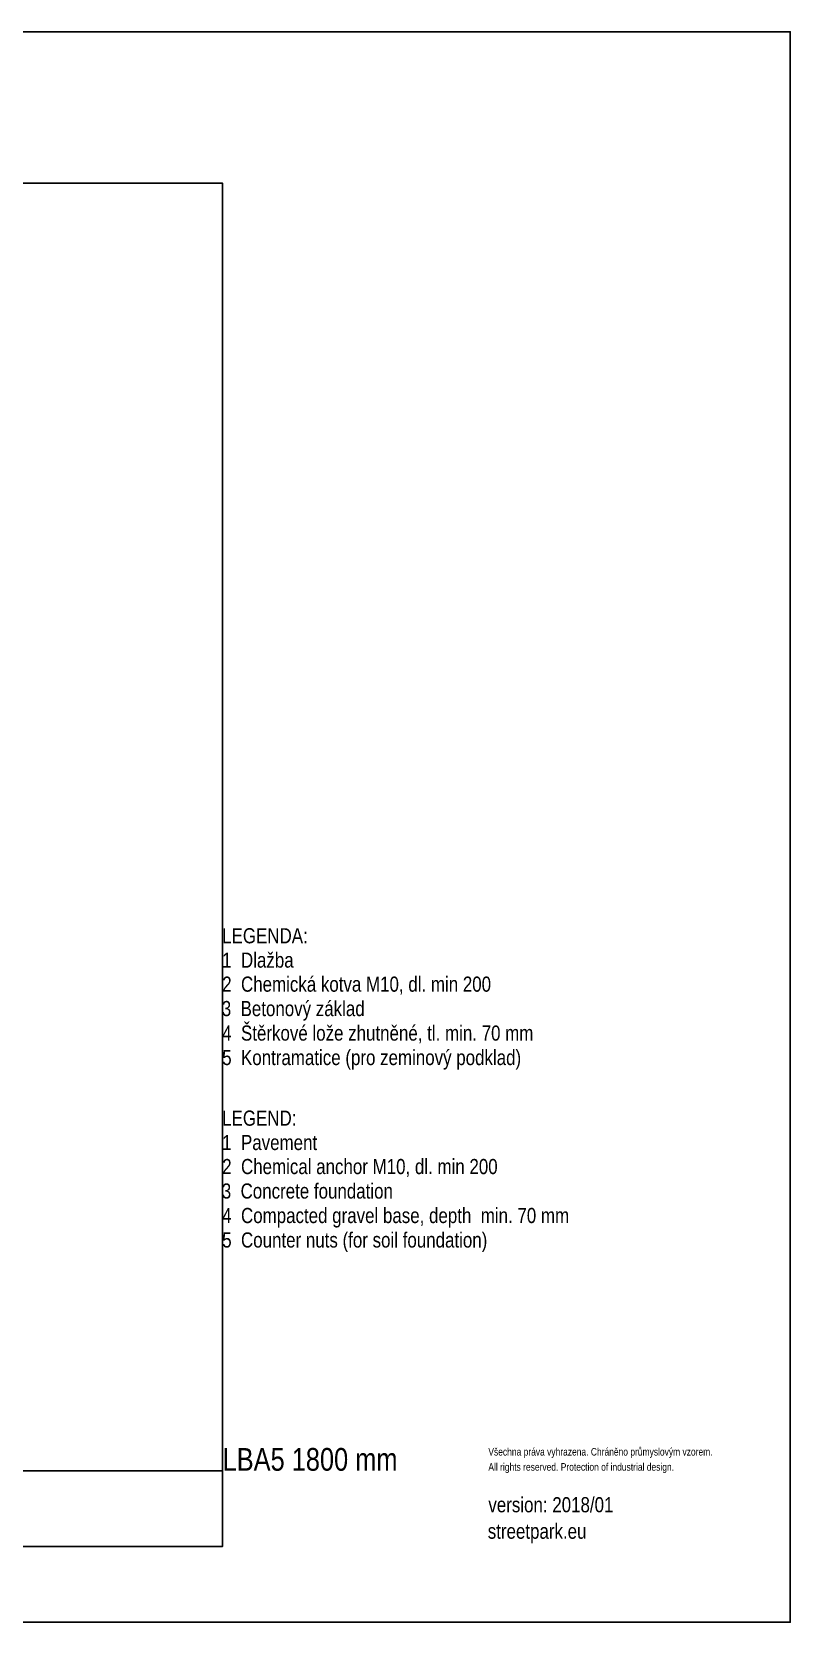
# Model space of a CAD drawing. Header units: millimetres. Extents: x 11004 to 16944, y 3085 to 7285.
# Drawn here: x 14940 to 16944, y 3085 to 7285 of the extents above; entities that cross this region are included whole.
import ezdxf

# ---------------------------------------------------------------- set-up
doc = ezdxf.new("R2010")
doc.units = ezdxf.units.MM
doc.header["$LTSCALE"] = 0.3
doc.layers.add('Nekreslit', color=6, linetype='Continuous', plot=False)
doc.styles.add('SEACAD_Arial', font='arial.ttf', dxfattribs={"width": 0.8})

msp = doc.modelspace()

# ---------------------------------------------------------------- linework, layer by layer
at = {"layer": 'Nekreslit'}
for p, q in [((15444.4, 6885.3), (15444.4, 3285.3)), ((11404.4, 3485.3), (15444.4, 3485.3))]:
    msp.add_line(p, q, dxfattribs=at)
for points in [[(11004.4, 3085.3), (16944.4, 3085.3), (16944.4, 7285.3), (11004.4, 7285.3)], [(11404.4, 3285.3), (15444.4, 3285.3), (15444.4, 6885.3), (11404.4, 6885.3)]]:
    msp.add_lwpolyline(points, close=True, dxfattribs=at)

# ---------------------------------------------------------------- texts
at = {"style": 'SEACAD_Arial', "width": 0.8}
for s, height, p in [('LEGENDA:', 40, (15443.3, 4878.1)), ('1  Dlažba', 40, (15443.3, 4813.8)), ('2  Chemická kotva M10, dl. min 200', 40, (15443.3, 4750.3)), ('3  Betonový základ', 40, (15442.2, 4685.8)), ('4  Štěrkové lože zhutněné, tl. min. 70 mm', 40, (15443.3, 4621.1)), ('5  Kontramatice (pro zeminový podklad)', 40, (15443.3, 4556.5)), ('LEGEND:', 40, (15443.3, 4396.4)), ('1  Pavement', 40, (15443.3, 4332.1)), ('2  Chemical anchor M10, dl. min 200', 40, (15443.3, 4268.6)), ('3  Concrete foundation', 40, (15442.2, 4204)), ('4  Compacted gravel base, depth  min. 70 mm', 40, (15443.3, 4139.3)), ('5  Counter nuts (for soil foundation)', 40, (15443.3, 4074.7)), ('LBA5 1800 mm ', 60, (15444.4, 3485.3)), ('Všechna práva vyhrazena. Chráněno průmyslovým vzorem.', 20, (16146.7, 3525.3)), ('All rights reserved. Protection of industrial design.', 20, (16146.7, 3485.3)), ('version: 2018/01', 40, (16146.7, 3375.5)), ('streetpark.eu', 40, (16145.1, 3305.6))]:
    msp.add_text(s, height=height, dxfattribs=at).set_placement(p)

doc.saveas('drawing.dxf')
